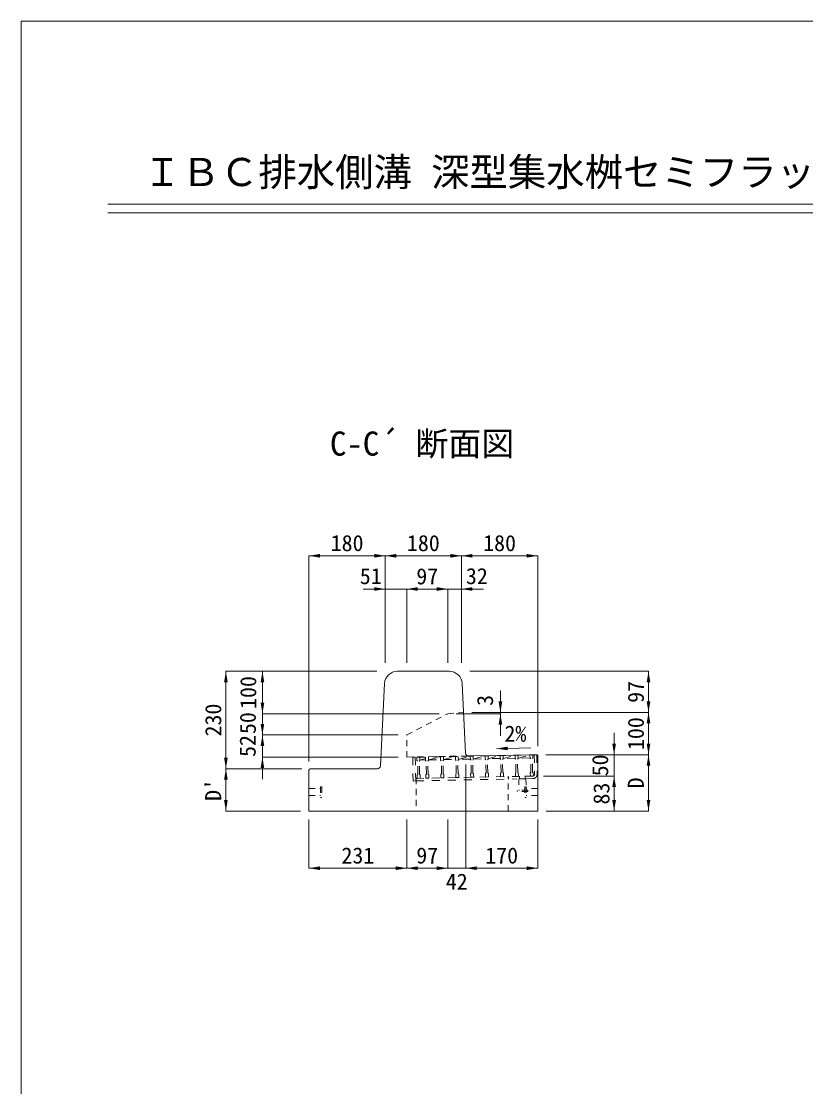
# Model space of a CAD drawing. Units: millimetres at full size. Extents: x 5964 to 125098, y -10801 to 28073.
# Drawn here: x 27159 to 29011, y 2587 to 5102 of the extents above; entities that cross this region are included whole.
import ezdxf
from ezdxf.enums import TextEntityAlignment as Align

# ---------------------------------------------------------------- set-up
doc = ezdxf.new("R2010")
doc.units = ezdxf.units.MM
doc.header["$LTSCALE"] = 19
doc.linetypes.add('USER1', pattern=[1.35, 0.75, -0.6])
doc.linetypes.add('USER3', pattern=[2, 1, -1])
for name, color, linetype, lineweight in [('0_2', 7, 'Continuous', 20), ('インサート', 3, 'USER1', 9), ('グレーチング', 7, 'USER1', 5), ('寸法線', 7, 'Continuous', 9), ('本体', 2, 'Continuous', 9), ('枠', 5, 'Continuous', 5)]:
    doc.layers.add(name, color=color, linetype=linetype, lineweight=lineweight)
doc.styles.add('ＭＳ ゴシック', font='')
doc.styles.get('ＭＳ ゴシック').set_extended_font_data('MS Gothic')

# ---------------------------------------------------------------- blocks, each defined once
blk = doc.blocks.new('filled_arrow')
at = {"color": 0, "linetype": 'Continuous', "lineweight": -2}
blk.add_solid([(7.5, 1.25), (0, 0), (7.5, -1.25)], dxfattribs=at)

msp = doc.modelspace()

# ---------------------------------------------------------------- linework, layer by layer
at = {"layer": '0_2'}
for p, q in [((27363.88, 4669.84), (30320.23, 4669.84)), ((27363.88, 4649.84), (30320.23, 4649.84))]:
    msp.add_line(p, q, dxfattribs=at)
at = {"layer": 'インサート'}
for p, q in [((27865.58, 3294.79), (27865.58, 3269.79)), ((27865.58, 3294.79), (27868.58, 3294.79)), ((27868.58, 3294.79), (27868.58, 3269.79)), ((28350.94, 3313.69), (28333.94, 3313.35)), ((28333.94, 3313.35), (28334.48, 3286.35)), ((28351.58, 3294.79), (28348.58, 3294.79)), ((28348.58, 3294.79), (28348.58, 3269.79)), ((28350.94, 3313.69), (28351.48, 3286.69)), ((28351.58, 3294.79), (28351.58, 3269.79)), ((27838.58, 3290.79), (27865.58, 3290.79)), ((27838.58, 3273.79), (27865.58, 3273.79)), ((27865.58, 3269.79), (27868.58, 3269.79)), ((28355.48, 3286.77), (28330.48, 3286.27)), ((28330.48, 3286.27), (28330.54, 3283.27)), ((28355.54, 3283.77), (28330.54, 3283.27)), ((28351.58, 3269.79), (28348.58, 3269.79)), ((28378.58, 3290.79), (28351.58, 3290.79)), ((28378.58, 3273.79), (28351.58, 3273.79)), ((28355.48, 3286.77), (28355.54, 3283.77))]:
    msp.add_line(p, q, dxfattribs=at)
at = {"layer": 'グレーチング', "linetype": 'USER3'}
for p, q in [((28093.37, 3364.57), (28376.31, 3370.23)), ((28332.16, 3362.34), (28360.32, 3369.91)), ((28360.32, 3369.91), (28360.48, 3361.91)), ((28367.32, 3370.05), (28367.48, 3362.05)), ((28370.32, 3370.11), (28371.24, 3324.12)), ((28376.31, 3370.23), (28377.23, 3324.24)), ((28089.37, 3364.49), (28083.37, 3364.37)), ((28083.37, 3364.37), (28084.49, 3308.38)), ((28089.37, 3364.49), (28090.49, 3308.5)), ((28093.37, 3364.57), (28093.53, 3356.57)), ((28095.06, 3355.1), (28093.53, 3356.57)), ((28095.68, 3324.11), (28095.06, 3355.1)), ((28099.06, 3355.18), (28100.53, 3356.71)), ((28099.68, 3324.19), (28099.06, 3355.18)), ((28100.37, 3364.71), (28100.53, 3356.71)), ((28100.51, 3357.71), (28113.44, 3361.13)), ((28100.51, 3357.71), (28113.51, 3357.97)), ((28113.37, 3364.97), (28113.53, 3356.97)), ((28115.06, 3355.5), (28113.53, 3356.97)), ((28115.68, 3324.51), (28115.06, 3355.5)), ((28119.06, 3355.58), (28120.53, 3357.11)), ((28119.68, 3324.59), (28119.06, 3355.58)), ((28120.37, 3365.11), (28120.53, 3357.11)), ((28120.51, 3358.11), (28149.6, 3358.69)), ((28121.31, 3358.13), (28149.46, 3365.69)), ((28149.16, 3365.69), (28149.32, 3357.69)), ((28150.85, 3356.22), (28149.32, 3357.69)), ((28151.47, 3325.22), (28150.85, 3356.22)), ((28154.85, 3356.3), (28156.32, 3357.83)), ((28155.47, 3325.3), (28154.85, 3356.3)), ((28156.16, 3365.83), (28156.32, 3357.83)), ((28156.3, 3358.83), (28184.45, 3366.39)), ((28156.3, 3358.83), (28184.59, 3359.39)), ((28184.15, 3366.39), (28184.31, 3358.39)), ((28185.84, 3356.92), (28184.31, 3358.39)), ((28186.46, 3325.92), (28185.84, 3356.92)), ((28189.84, 3357), (28191.31, 3358.53)), ((28190.46, 3326), (28189.84, 3357)), ((28191.15, 3366.53), (28191.31, 3358.53)), ((28191.29, 3359.53), (28219.45, 3367.09)), ((28219.59, 3360.09), (28191.29, 3359.53)), ((28219.45, 3367.09), (28219.61, 3359.09)), ((28221.14, 3357.62), (28219.61, 3359.09)), ((28221.76, 3326.63), (28221.14, 3357.62)), ((28225.13, 3357.7), (28226.6, 3359.23)), ((28225.75, 3326.71), (28225.13, 3357.7)), ((28226.44, 3367.23), (28226.6, 3359.23)), ((28226.58, 3360.23), (28254.74, 3367.8)), ((28226.58, 3360.23), (28254.88, 3360.8)), ((28254.44, 3367.79), (28254.6, 3359.79)), ((28256.13, 3358.32), (28254.6, 3359.79)), ((28256.75, 3327.33), (28256.13, 3358.32)), ((28260.13, 3358.4), (28261.6, 3359.93)), ((28260.75, 3327.41), (28260.13, 3358.4)), ((28261.44, 3367.93), (28261.6, 3359.93)), ((28261.58, 3360.93), (28289.73, 3368.5)), ((28289.87, 3361.5), (28261.58, 3360.93)), ((28289.73, 3368.5), (28289.89, 3360.5)), ((28291.42, 3359.03), (28289.89, 3360.5)), ((28292.04, 3328.04), (28291.42, 3359.03)), ((28295.42, 3359.11), (28296.89, 3360.64)), ((28296.04, 3328.12), (28295.42, 3359.11)), ((28296.73, 3368.64), (28296.89, 3360.64)), ((28296.87, 3361.64), (28325.02, 3369.2)), ((28325.16, 3362.2), (28296.87, 3361.64)), ((28325.02, 3369.2), (28325.18, 3361.2)), ((28326.71, 3359.73), (28325.18, 3361.2)), ((28327.33, 3328.74), (28326.71, 3359.73)), ((28330.71, 3359.81), (28332.18, 3361.34)), ((28331.33, 3328.82), (28330.71, 3359.81)), ((28332.02, 3369.34), (28332.18, 3361.34)), ((28360.46, 3362.91), (28332.16, 3362.34)), ((28362.01, 3360.44), (28360.48, 3361.91)), ((28362.63, 3329.45), (28362.01, 3360.44)), ((28366.01, 3360.52), (28367.48, 3362.05)), ((28366.63, 3329.53), (28366.01, 3360.52)), ((28095.68, 3324.11), (28094.21, 3322.58)), ((28094.21, 3322.58), (28094.37, 3314.58)), ((28099.68, 3324.19), (28101.21, 3322.72)), ((28101.21, 3322.72), (28101.37, 3314.72)), ((28115.68, 3324.51), (28114.21, 3322.98)), ((28114.21, 3322.98), (28114.37, 3314.98)), ((28119.68, 3324.59), (28121.21, 3323.12)), ((28121.21, 3323.12), (28121.37, 3315.12)), ((28151.47, 3325.22), (28150, 3323.69)), ((28150, 3323.69), (28150.16, 3315.7)), ((28155.47, 3325.3), (28157, 3323.83)), ((28157, 3323.83), (28157.16, 3315.84)), ((28186.46, 3325.92), (28184.99, 3324.39)), ((28184.99, 3324.39), (28185.15, 3316.4)), ((28190.46, 3326), (28191.99, 3324.53)), ((28191.99, 3324.53), (28192.15, 3316.54)), ((28221.76, 3326.63), (28220.29, 3325.1)), ((28220.29, 3325.1), (28220.45, 3317.1)), ((28225.75, 3326.71), (28227.28, 3325.24)), ((28227.28, 3325.24), (28227.44, 3317.24)), ((28256.75, 3327.33), (28255.28, 3325.8)), ((28255.28, 3325.8), (28255.44, 3317.8)), ((28260.75, 3327.41), (28262.28, 3325.94)), ((28262.28, 3325.94), (28262.44, 3317.94)), ((28292.04, 3328.04), (28290.57, 3326.51)), ((28290.57, 3326.51), (28290.73, 3318.51)), ((28296.04, 3328.12), (28297.57, 3326.65)), ((28297.57, 3326.65), (28297.73, 3318.65)), ((28367.32, 3320.04), (28324.32, 3319.18)), ((28327.33, 3328.74), (28325.86, 3327.21)), ((28325.86, 3327.21), (28326.02, 3319.21)), ((28331.33, 3328.82), (28332.86, 3327.35)), ((28332.86, 3327.35), (28333.02, 3319.35)), ((28348.82, 3319.67), (28348.94, 3313.67)), ((28362.63, 3329.45), (28361.16, 3327.92)), ((28361.16, 3327.92), (28361.32, 3319.92)), ((28368.32, 3320.06), (28361.32, 3319.92)), ((28366.63, 3329.53), (28368.16, 3328.06)), ((28368.16, 3328.06), (28368.32, 3320.06)), ((28090.49, 3308.5), (28084.49, 3308.38)), ((28090.37, 3314.5), (28323.52, 3319.16)), ((28090.49, 3308.5), (28318.45, 3313.06)), ((28094.37, 3314.58), (28101.37, 3314.72)), ((28114.37, 3314.98), (28121.37, 3315.12)), ((28150.16, 3315.7), (28157.16, 3315.84)), ((28192.15, 3316.54), (28185.15, 3316.4)), ((28220.45, 3317.1), (28227.44, 3317.24)), ((28262.44, 3317.94), (28255.44, 3317.8)), ((28297.73, 3318.65), (28290.73, 3318.51)), ((28309.33, 3318.88), (28309.45, 3312.88)), ((28367.44, 3314.04), (28318.45, 3313.06)), ((28332.91, 3319.16), (28325.91, 3318.88)), ((28335.82, 3319.41), (28335.94, 3313.41))]:
    msp.add_line(p, q, dxfattribs=at)
for radius, start, end in [(4, 271.14586, 1.14572), (10, 271.14571, 1.14575)]:
    msp.add_arc((28367.24, 3324.04), radius, start, end, dxfattribs=at)
at = {"layer": '寸法線'}
for p, q in [((27838.58, 3839.99), (28018.57, 3839.99)), ((27838.58, 3354.29), (27838.58, 3839.99)), ((28018.57, 3839.99), (28198.58, 3839.99)), ((28018.57, 3587.29), (28018.57, 3839.99)), ((28018.57, 3587.29), (28018.57, 3839.99)), ((28198.58, 3587.29), (28198.58, 3839.99)), ((28198.58, 3839.99), (28378.58, 3839.99)), ((28198.58, 3587.29), (28198.58, 3839.99)), ((28378.58, 3390.29), (28378.58, 3839.99)), ((27966.57, 3761.54), (28121.39, 3761.54)), ((28018.57, 3587.29), (28018.57, 3761.54)), ((28069.39, 3587.29), (28069.39, 3761.54)), ((28069.39, 3761.54), (28166.28, 3761.54)), ((28069.39, 3587.29), (28069.39, 3761.54)), ((28114.28, 3761.54), (28250.58, 3761.54)), ((28166.28, 3587.29), (28166.28, 3761.54)), ((28166.28, 3587.29), (28166.28, 3761.54)), ((28198.58, 3587.29), (28198.58, 3761.54)), ((27642.33, 3567.29), (27642.33, 3337.29)), ((27998.57, 3567.29), (27642.33, 3567.29)), ((27728.62, 3567.29), (27728.62, 3467.19)), ((27998.57, 3567.29), (27728.62, 3567.29)), ((28218.58, 3567.29), (28640.24, 3567.29)), ((28640.24, 3470.19), (28640.24, 3567.29)), ((28290.58, 3522.19), (28290.58, 3415.19)), ((27728.62, 3519.19), (27728.62, 3365.19)), ((27728.62, 3469.19), (27728.62, 3312.83)), ((28146.28, 3467.19), (27728.62, 3467.19)), ((28146.28, 3467.19), (27728.62, 3467.19)), ((28186.28, 3467.19), (28290.58, 3467.19)), ((28223.43, 3470.19), (28290.58, 3470.19)), ((28223.43, 3470.19), (28640.24, 3470.19)), ((28223.43, 3470.19), (28640.24, 3470.19)), ((28640.24, 3370.27), (28640.24, 3470.19)), ((28559.03, 3422.27), (28559.03, 3268.17)), ((28049.39, 3417.19), (27728.62, 3417.19)), ((28049.39, 3417.19), (27728.62, 3417.19)), ((28397.44, 3370.27), (28559.03, 3370.27)), ((28397.44, 3370.27), (28640.24, 3370.27)), ((28397.44, 3370.27), (28640.24, 3370.27)), ((28640.24, 3370.27), (28640.24, 3237.29)), ((28049.39, 3364.83), (27728.62, 3364.83)), ((28208.58, 3347.29), (28208.58, 3102.57)), ((28208.58, 3347.29), (28208.58, 3102.57)), ((27821.52, 3337.29), (27642.33, 3337.29)), ((27642.33, 3337.29), (27642.33, 3237.29)), ((27821.52, 3337.29), (27642.33, 3337.29)), ((28392.33, 3320.17), (28559.03, 3320.17)), ((28392.33, 3320.17), (28559.03, 3320.17)), ((28559.03, 3320.17), (28559.03, 3237.29)), ((27818.58, 3237.29), (27642.33, 3237.29)), ((28398.58, 3237.29), (28559.03, 3237.29)), ((28398.58, 3237.29), (28640.24, 3237.29)), ((27838.58, 3217.29), (27838.58, 3102.57)), ((28069.39, 3217.29), (28069.39, 3102.57)), ((28069.39, 3217.29), (28069.39, 3102.57)), ((28166.28, 3217.29), (28166.28, 3102.57)), ((28166.28, 3217.29), (28166.28, 3102.57)), ((28378.58, 3217.29), (28378.58, 3102.57)), ((27838.58, 3102.57), (28069.39, 3102.57)), ((28069.39, 3102.57), (28166.28, 3102.57)), ((28114.28, 3102.57), (28260.58, 3102.57)), ((28208.58, 3102.57), (28378.58, 3102.57))]:
    msp.add_line(p, q, dxfattribs=at)
msp.add_lwpolyline([(28281.42, 3384.63), (28307.41, 3385.33), (28362.63, 3386.82)], dxfattribs=at)
at = {"layer": '本体', "lineweight": 20}
for p, q in [((28047.11, 3567.29), (28170.04, 3567.29)), ((28007.41, 3343.94), (28017.15, 3538.79)), ((28208.24, 3374.06), (28200, 3538.79)), ((28215.35, 3367.41), (28378.58, 3370.29)), ((28378.58, 3370.29), (28378.58, 3237.29)), ((27838.58, 3334.29), (27838.58, 3237.29)), ((28000.42, 3337.29), (27841.58, 3337.29)), ((28378.58, 3237.29), (27838.58, 3237.29))]:
    msp.add_line(p, q, dxfattribs=at)
at = {"layer": '本体', "linetype": 'USER1'}
for p, q in [((28069.39, 3417.19), (28166.28, 3467.19)), ((28166.28, 3467.19), (28203.43, 3470.19)), ((28069.39, 3364.83), (28069.39, 3417.19)), ((28069.39, 3364.83), (28215.35, 3367.41)), ((28091.48, 3315.21), (28091.48, 3237.29)), ((28308.58, 3237.29), (28308.58, 3319.05))]:
    msp.add_line(p, q, dxfattribs=at)
at = {"layer": '本体', "lineweight": 20}
for centre, radius, start, end in [((28047.11, 3537.29), 30, 90, 177.13817), ((28170.04, 3537.29), 30, 2.8628, 90), ((28215.23, 3374.41), 7, 182.8628, 271.01148), ((27841.58, 3334.29), 3, 90, 180), ((28000.42, 3344.29), 7, 270, 357.13817)]:
    msp.add_arc(centre, radius, start, end, dxfattribs=at)
at = {"layer": '枠', "lineweight": 20}
for p, q in [((27159.24, -412.69), (27159.24, 5101.59)), ((27159.24, 5101.59), (35159.24, 5101.59))]:
    msp.add_line(p, q, dxfattribs=at)

# ---------------------------------------------------------------- block references
at = {"layer": '寸法線', "xscale": 3.47, "yscale": 3.47}
for p in [(27838.58, 3839.99), (28018.57, 3839.99), (28198.58, 3839.99), (28069.39, 3761.54), (28069.39, 3761.54), (28198.58, 3761.54), (27838.58, 3102.57), (28069.39, 3102.57), (28208.58, 3102.57), (28208.58, 3102.57)]:
    msp.add_blockref('filled_arrow', p, dxfattribs=at)
for p, rotation in [((28018.57, 3839.99), 180), ((28198.58, 3839.99), 180), ((28378.58, 3839.99), 180), ((28018.57, 3761.54), 180), ((28166.28, 3761.54), 180), ((28166.28, 3761.54), 180), ((27642.33, 3567.29), 270), ((27728.62, 3567.29), 270), ((28640.24, 3567.29), 270), ((28290.58, 3470.19), 90), ((28640.24, 3470.19), 90), ((27728.62, 3467.19), 90), ((27728.62, 3467.19), 90), ((28290.58, 3467.19), 270), ((28640.24, 3470.19), 270), ((27728.62, 3417.19), 90), ((27728.62, 3417.19), 270), ((28559.03, 3370.27), 90), ((28640.24, 3370.27), 90), ((28281.42, 3384.63), 1.5), ((28640.24, 3370.27), 270), ((27642.33, 3337.29), 90), ((27728.62, 3364.83), 270), ((27642.33, 3337.29), 270), ((28559.03, 3320.17), 270), ((28559.03, 3320.17), 270), ((27642.33, 3237.29), 90), ((28559.03, 3237.29), 90), ((28640.24, 3237.29), 90), ((28069.39, 3102.57), 180), ((28166.28, 3102.57), 180), ((28166.28, 3102.57), 180), ((28378.58, 3102.57), 180)]:
    msp.add_blockref('filled_arrow', p, dxfattribs=dict(at, rotation=rotation))

# ---------------------------------------------------------------- texts
at = {"layer": '0_2', "style": 'ＭＳ ゴシック'}
for s, height, p in [('ＩＢＣ排水側溝 深型集水桝セミフラットＢ(Ⅰ型･Ⅱ型兼用)４００型', 66.46, (28852.01, 4745.81)), ('2%', 37.98, (28325.96, 3420.22))]:
    msp.add_text(s, height=height, dxfattribs=at).set_placement(p, align=Align.MIDDLE_CENTER)
msp.add_text('C-C´ 断面図', height=56.96, dxfattribs=at).set_placement((27888.05, 4059.27), align=Align.BOTTOM_LEFT)
at = {"layer": '寸法線', "style": 'ＭＳ ゴシック'}
for s, p in [('180', (27928.58, 3869.99)), ('180', (28108.58, 3869.99)), ('180', (28288.58, 3869.99)), ('51', (27984.41, 3792.05)), ('97', (28117.84, 3791.54)), ('32', (28234.9, 3792.05)), ('231', (27953.98, 3132.57)), ('97', (28117.84, 3132.57)), ('170', (28293.58, 3132.57)), ('42', (28187.43, 3070.81))]:
    msp.add_text(s, height=37.98, dxfattribs=at).set_placement(p, align=Align.MIDDLE_CENTER)
for s, p in [('100', (27695.01, 3517.24)), ('97', (28610.24, 3518.74)), ('3', (28254.13, 3498.6)), ('230', (27612.33, 3452.29)), ('50', (27694.09, 3445.01)), ('100', (28610.24, 3420.23)), ('52', (27693.62, 3391.01)), ('50', (28525.97, 3345.22)), ("D'", (27612.33, 3287.29)), ('83', (28529.03, 3278.73)), ('D', (28610.24, 3303.78))]:
    msp.add_text(s, height=37.98, rotation=90, dxfattribs=at).set_placement(p, align=Align.MIDDLE_CENTER)

doc.saveas('drawing.dxf')
